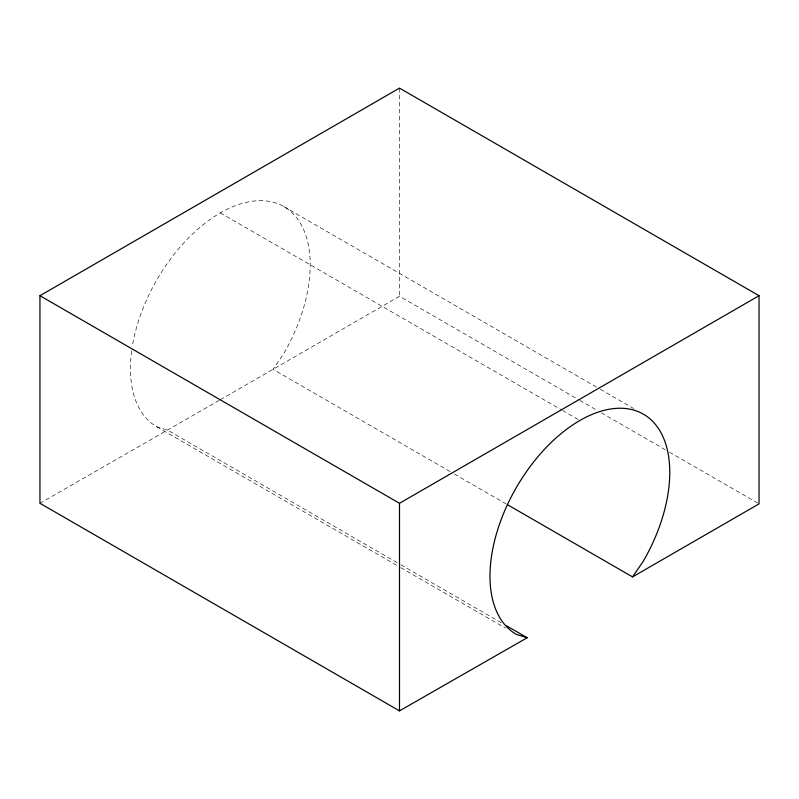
<?xml version="1.0" encoding="UTF-8"?>
<svg xmlns="http://www.w3.org/2000/svg" width="799" height="799" viewBox="0 0 799 799"><rect width="100%" height="100%" fill="white"/><g stroke="black" fill="none" stroke-linecap="round" stroke-linejoin="round"><path stroke-width="0.6" stroke-dasharray="4 3" d="M219.246 400.359L39.95 503.29M220.324 399.73L399.5 296.289L578.736 399.77M131.635 350.971A127.121 73.398 -60 0 0 156.764 426.786L167.64 430.152L399.79 564.174M283.885 206.611L599.16 388.634M600.249 389.263L633.717 408.579M579.814 400.389L597.093 410.366M601.407 412.863L665.118 449.637M669.432 452.134L759.05 503.869M220.324 212.904L561.517 409.897M562.596 410.516L579.874 420.494M450.077 471.55L272.998 369.318L283.885 353.398A127.121 73.398 -60 0 0 263.141 200.719A127.121 73.398 -60 0 0 132.364 346.097M454.391 474.047L506.226 503.969M400.868 564.793L501.283 622.771M156.764 426.786L399.7 567.05M400.778 567.67L505.517 628.134M399.5 88.12L399.5 296.289"/><path stroke-width="1.2" d="M632.548 576.908L643.435 560.978A127.121 73.398 -60 0 0 643.435 414.192A127.121 73.398 -60 0 0 516.314 487.59A127.121 73.398 -60 0 0 516.314 634.376L527.19 637.732L399.5 710.88L39.95 503.29L39.95 295.71L399.5 88.12L759.05 295.71L759.05 503.869L632.548 576.908L507.305 504.588M39.95 295.71L399.5 503.29L759.05 295.71M506.676 625.887L527.19 637.732M399.5 503.29L399.5 710.88"/></g></svg>
